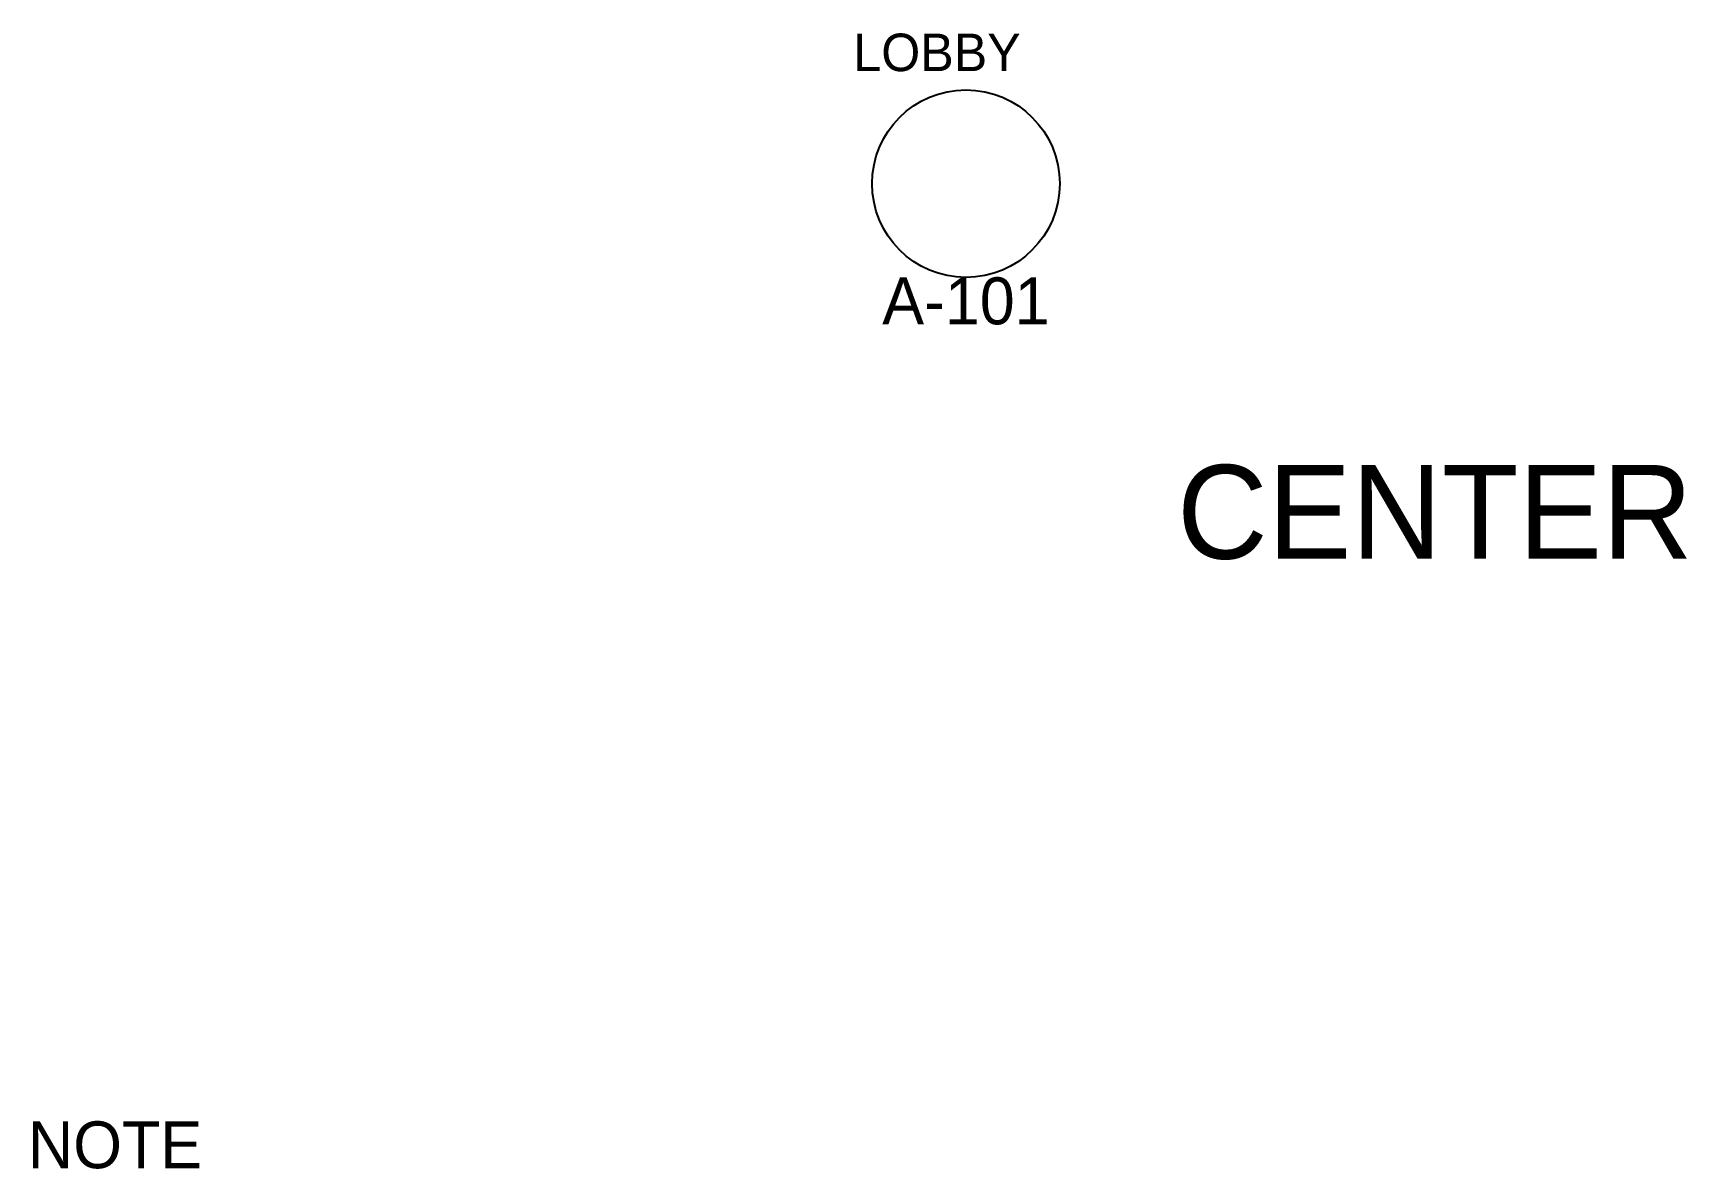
# Model space of a CAD drawing. Header units: metres. Extents: x 1 to 177, y -5 to 116.
import ezdxf
from ezdxf.enums import TextEntityAlignment as Align

# ---------------------------------------------------------------- set-up
doc = ezdxf.new("R2010")
doc.units = ezdxf.units.M

# ---------------------------------------------------------------- blocks, each defined once
blk = doc.blocks.new('TAGBLK')
blk.add_circle((0, 0), 10)
blk.add_attdef('NAME', (-12, 12), '', height=4)
blk.add_attdef('NO', text='', height=5).set_placement((0, -15), align=Align.CENTER)

msp = doc.modelspace()

# ---------------------------------------------------------------- block references
msp.add_blockref('TAGBLK', (100, 100)).add_auto_attribs({'NO': 'A-101', 'NAME': 'LOBBY'})

# ---------------------------------------------------------------- texts
msp.add_text('CENTER', height=10).set_placement((150, 60), align=Align.CENTER)
at = {"insert": (0, 0), "char_height": 5, "attachment_point": 1}
msp.add_mtext('NOTE', dxfattribs=at)

doc.saveas('drawing.dxf')
